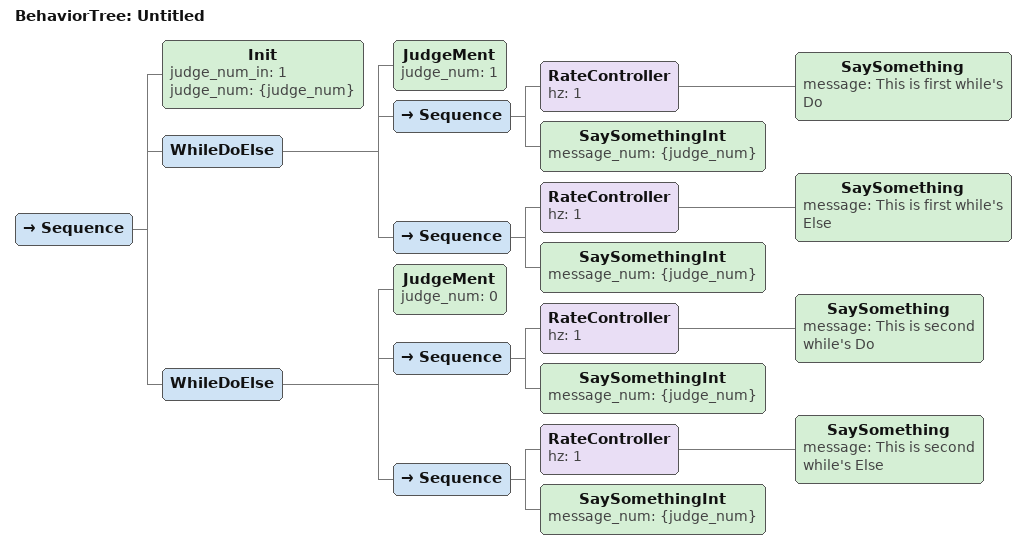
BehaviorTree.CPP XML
<?xml version="1.0" encoding="UTF-8"?>
<root BTCPP_format="4">
  <BehaviorTree ID="Untitled">
    <Sequence>
      <Init judge_num_in="1"
            judge_num="{judge_num}"/>
      <WhileDoElse>
        <JudgeMent judge_num="1"/>
        <Sequence>
          <RateController hz="1">
            <SaySomething message="This is first while&apos;s Do"/>
          </RateController>
          <SaySomethingInt message_num="{judge_num}"/>
        </Sequence>
        <Sequence>
          <RateController hz="1">
            <SaySomething message="This is first while&apos;s Else"/>
          </RateController>
          <SaySomethingInt message_num="{judge_num}"/>
        </Sequence>
      </WhileDoElse>
      <WhileDoElse>
        <JudgeMent judge_num="0"/>
        <Sequence>
          <RateController hz="1">
            <SaySomething message="This is second while&apos;s Do"/>
          </RateController>
          <SaySomethingInt message_num="{judge_num}"/>
        </Sequence>
        <Sequence>
          <RateController hz="1">
            <SaySomething message="This is second while&apos;s Else"/>
          </RateController>
          <SaySomethingInt message_num="{judge_num}"/>
        </Sequence>
      </WhileDoElse>
    </Sequence>
  </BehaviorTree>

</root>
